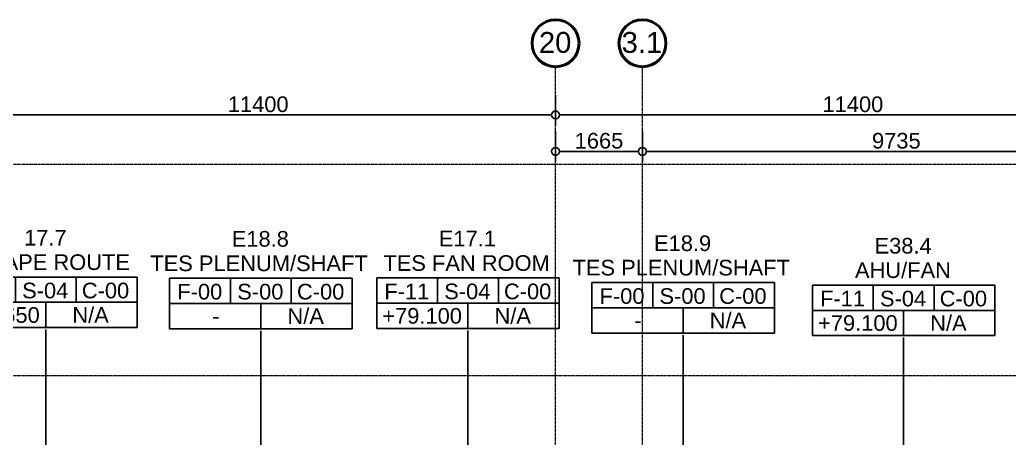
# Model space of a CAD drawing. Header units: millimetres. Extents: x -727772 to -647265, y -21627 to 19019.
# Drawn here: x -709352 to -690385, y 10993 to 19019 of the extents above; entities that cross this region are included whole.
import ezdxf

# ---------------------------------------------------------------- set-up
doc = ezdxf.new("R2010")
doc.units = ezdxf.units.MM
doc.linetypes.add('DPA_Grid _ Level 100', pattern=[10, 5.5, -1.6, 1.3, -1.6])
for name, color, linetype, lineweight in [('A-ANNO-DIMS', 1, 'Continuous', 9), ('A-ROOM-IDEN', 3, 'Continuous', 25), ('A-ROOM-LINE', 3, 'Continuous', 25), ('S-GRID', 251, 'Continuous', 9), ('S-GRID-IDEN', 3, 'Continuous', 50)]:
    doc.layers.add(name, color=color, linetype=linetype, lineweight=lineweight)
doc.styles.add('Arial', font='arial.ttf', dxfattribs={"height": 400})
doc.styles.add('Arial_2', font='arial.ttf', dxfattribs={"height": 300})
doc.dimstyles.new('DPA-DIM-3_0_C-C', dxfattribs={"dimscale": 304.8, "dimtxt": 306.07782, "dimasz": 0.492126, "dimexe": 0.656168, "dimexo": 0.0625, "dimgap": 0.164042, "dimtad": 1, "dimdec": 0, "dimzin": 0, "dimdsep": 46, "dimtxsty": 'Arial_2', "dimblk1": 'DOTBLANK', "dimblk2": 'DOTBLANK', "dimsah": 1, "dimcen": 0.09, "dimdle": 0.656168, "dimadec": 8, "dimazin": 0, "dimtfac": 1, "dimtdec": 4, "dimtix": 1, "dimtmove": 0, "dimatfit": 3, "dimfxl": 1.312336, "dimfxlon": 1, "dimtvp": 1, "dimtolj": 1, "dimtzin": 0, "dimarcsym": 2})

# ---------------------------------------------------------------- blocks, each defined once
blk = doc.blocks.new('DPA_Room Tag Box - Standard-4486259-4263-01 ENLARGED UPPER PLATFORM LEVEL - REFLECTED CEILING PLAN - SHEET 4')
at = {"layer": 'A-ROOM-LINE'}
for p, q in [((-17.5, -2.94), (-17.5, -12.6)), ((-17.5, -2.94), (17.5, -2.94)), ((-5.83, -2.94), (-5.83, -7.77)), ((5.83, -2.94), (5.83, -7.77)), ((17.5, -2.94), (17.5, -12.6)), ((-17.5, -7.77), (17.5, -7.77)), ((0, -7.77), (0, -12.6)), ((-17.5, -12.6), (17.5, -12.6))]:
    blk.add_line(p, q, dxfattribs=at)
blk = doc.blocks.new('Grid - 100 Scale-2291345-4263-01 ENLARGED UPPER PLATFORM LEVEL - REFLECTED CEILING PLAN - SHEET 4')
at = {"layer": 'S-GRID-IDEN'}
blk.add_circle((0, 0), 4.5, dxfattribs=at)
blk = doc.blocks.new('_DotBlank')
at = {"color": 0, "linetype": 'ByBlock', "lineweight": -2}
blk.add_line((-0.5, 0), (-1, 0), dxfattribs=at)
blk.add_circle((0, 0), 0.5, dxfattribs=at)
blk = doc.blocks.new('*D791')
at = {"layer": 'A-ANNO-DIMS', "color": 0, "lineweight": -2, "transparency": 16777216}
for p, q in [((-58160, 6795), (-58160, 6215)), ((-46760, 6795), (-46760, 6215)), ((-58010, 6415), (-46910, 6415))]:
    blk.add_line(p, q, dxfattribs=at)
at = {"layer": 'Defpoints', "color": 0, "transparency": 16777216}
for p in [(-58160, 6815), (-46760, 6815), (-46760, 6415)]:
    blk.add_point(p, dxfattribs=at)
at = {"layer": 'A-ANNO-DIMS', "color": 0, "lineweight": -2, "transparency": 16777216, "xscale": 150, "yscale": 150, "zscale": 150, "rotation": 180}
blk.add_blockref('_DotBlank', (-58160, 6415), dxfattribs=at)
at = {"layer": 'A-ANNO-DIMS', "color": 0, "lineweight": -2, "transparency": 16777216, "xscale": 150, "yscale": 150, "zscale": 150}
blk.add_blockref('_DotBlank', (-46760, 6415), dxfattribs=at)
at = {"layer": 'A-ANNO-DIMS', "color": 0, "transparency": 16777216, "insert": (-52460, 6618), "char_height": 300, "width": 1384.41, "attachment_point": 5, "style": 'Arial_2'}
blk.add_mtext('\\A1;11400', dxfattribs=at)
blk = doc.blocks.new('*D792')
at = {"layer": 'A-ANNO-DIMS', "color": 0, "lineweight": -2, "transparency": 16777216}
for p, q in [((-46760, 6795), (-46760, 6215)), ((-35360, 6795), (-35360, 6215)), ((-46610, 6415), (-35510, 6415))]:
    blk.add_line(p, q, dxfattribs=at)
at = {"layer": 'Defpoints', "color": 0, "transparency": 16777216}
for p in [(-46760, 6815), (-35360, 6815), (-35360, 6415)]:
    blk.add_point(p, dxfattribs=at)
at = {"layer": 'A-ANNO-DIMS', "color": 0, "lineweight": -2, "transparency": 16777216, "xscale": 150, "yscale": 150, "zscale": 150, "rotation": 180}
blk.add_blockref('_DotBlank', (-46760, 6415), dxfattribs=at)
at = {"layer": 'A-ANNO-DIMS', "color": 0, "lineweight": -2, "transparency": 16777216, "xscale": 150, "yscale": 150, "zscale": 150}
blk.add_blockref('_DotBlank', (-35360, 6415), dxfattribs=at)
at = {"layer": 'A-ANNO-DIMS', "color": 0, "transparency": 16777216, "insert": (-41060, 6618), "char_height": 300, "width": 1384.41, "attachment_point": 5, "style": 'Arial_2'}
blk.add_mtext('\\A1;11400', dxfattribs=at)
blk = doc.blocks.new('*D835')
at = {"layer": 'A-ANNO-DIMS', "color": 0, "lineweight": -2, "transparency": 16777216}
for p, q in [((-46760, 6096), (-46760, 5515)), ((-45095, 6096), (-45095, 5515)), ((-46610, 5715), (-45245, 5715))]:
    blk.add_line(p, q, dxfattribs=at)
at = {"layer": 'Defpoints', "color": 0, "transparency": 16777216}
for p in [(-46760, 6115), (-45095, 6115), (-45095, 5715)]:
    blk.add_point(p, dxfattribs=at)
at = {"layer": 'A-ANNO-DIMS', "color": 0, "lineweight": -2, "transparency": 16777216, "xscale": 150, "yscale": 150, "zscale": 150, "rotation": 180}
blk.add_blockref('_DotBlank', (-46760, 5715), dxfattribs=at)
at = {"layer": 'A-ANNO-DIMS', "color": 0, "lineweight": -2, "transparency": 16777216, "xscale": 150, "yscale": 150, "zscale": 150}
blk.add_blockref('_DotBlank', (-45095, 5715), dxfattribs=at)
at = {"layer": 'A-ANNO-DIMS', "color": 0, "transparency": 16777216, "insert": (-45927, 5918), "char_height": 300, "width": 1107.53, "attachment_point": 5, "style": 'Arial_2'}
blk.add_mtext('\\A1;1665', dxfattribs=at)
blk = doc.blocks.new('*D836')
at = {"layer": 'A-ANNO-DIMS', "color": 0, "lineweight": -2, "transparency": 16777216}
for p, q in [((-45095, 6096), (-45095, 5515)), ((-35360, 6096), (-35360, 5515)), ((-44945, 5715), (-35510, 5715))]:
    blk.add_line(p, q, dxfattribs=at)
at = {"layer": 'Defpoints', "color": 0, "transparency": 16777216}
for p in [(-45095, 6115), (-35360, 6115), (-35360, 5715)]:
    blk.add_point(p, dxfattribs=at)
at = {"layer": 'A-ANNO-DIMS', "color": 0, "lineweight": -2, "transparency": 16777216, "xscale": 150, "yscale": 150, "zscale": 150, "rotation": 180}
blk.add_blockref('_DotBlank', (-45095, 5715), dxfattribs=at)
at = {"layer": 'A-ANNO-DIMS', "color": 0, "lineweight": -2, "transparency": 16777216, "xscale": 150, "yscale": 150, "zscale": 150}
blk.add_blockref('_DotBlank', (-35360, 5715), dxfattribs=at)
at = {"layer": 'A-ANNO-DIMS', "color": 0, "transparency": 16777216, "insert": (-40227, 5918), "char_height": 300, "width": 1107.53, "attachment_point": 5, "style": 'Arial_2'}
blk.add_mtext('\\A1;9735', dxfattribs=at)
blk = doc.blocks.new('*U789')
at = {"layer": 'S-GRID', "linetype": 'DPA_Grid _ Level 100'}
for p, q in [((-46760, -32405.8), (-46760, 7340)), ((-45095, -32405.8), (-45095, 7340)), ((-74549.9, 5473), (141.9, 5473)), ((-74549.9, 1415), (141.9, 1415))]:
    blk.add_line(p, q, dxfattribs=at)
at = {"layer": 'S-GRID-IDEN', "xscale": 99.99999999999993, "yscale": 99.99999999999993, "zscale": 99.99999999999993}
for p in [(-46760, 7790), (-45095, 7790)]:
    blk.add_blockref('Grid - 100 Scale-2291345-4263-01 ENLARGED UPPER PLATFORM LEVEL - REFLECTED CEILING PLAN - SHEET 4', p, dxfattribs=at)
at = {"layer": 'S-GRID-IDEN', "lineweight": 9, "char_height": 400, "attachment_point": 1, "style": 'Arial'}
for s, insert, width in [('20', (-47078.8, 8005.9), 753.586), ('3.1', (-45492.8, 8005.9), 945.991)]:
    blk.add_mtext(s, dxfattribs=dict(at, insert=insert, width=width))
at = {"layer": 'A-ANNO-DIMS'}
for base, p1, p2, override, picture, middle in [((-46760, 6414.5), (-58160, 6814.5), (-46760, 6814.5), {"dimpost": '<>', "dimfxl": 11400}, '*D791', (-52460, 6617.7)), ((-35360, 6414.5), (-46760, 6814.5), (-35360, 6814.5), {"dimpost": '<>', "dimfxl": 11400}, '*D792', (-41060, 6617.7)), ((-45095, 5714.8), (-46760, 6114.8), (-45095, 6114.8), {"dimpost": '<>', "dimfxl": 1665}, '*D835', (-45927.5, 5918)), ((-35360, 5714.8), (-45095, 6114.8), (-35360, 6114.8), {"dimpost": '<>', "dimfxl": 9735}, '*D836', (-40227.5, 5918.1))]:
    dim = blk.add_linear_dim(base=base, p1=p1, p2=p2, dimstyle='DPA-DIM-3_0_C-C', override=override, dxfattribs=at)
    dim.commit()
    dim.dimension.update_dxf_attribs({"geometry": picture, "text_midpoint": middle})

msp = doc.modelspace()

# ---------------------------------------------------------------- linework, layer by layer
at = {"layer": 'A-ROOM-IDEN'}
for p, q in [((-708854, 2716), (-708854, 13077)), ((-704730, 4535), (-704730, 13054)), ((-700761, 4449), (-700761, 13060)), ((-696636, 3901), (-696636, 12971)), ((-692409, 7920), (-692409, 12922))]:
    msp.add_line(p, q, dxfattribs=at)

# ---------------------------------------------------------------- block references
msp.add_blockref('*U789', (-652322, 10779))
at = {"layer": 'A-ROOM-IDEN', "xscale": 99.99999999999993, "yscale": 99.99999999999993, "zscale": 99.99999999999993}
for p in [(-708854, 14377), (-704730, 14354), (-700761, 14360), (-696636, 14271), (-692409, 14222)]:
    msp.add_blockref('DPA_Room Tag Box - Standard-4486259-4263-01 ENLARGED UPPER PLATFORM LEVEL - REFLECTED CEILING PLAN - SHEET 4', p, dxfattribs=at)

# ---------------------------------------------------------------- texts
at = {"layer": 'A-ROOM-IDEN', "lineweight": 9, "char_height": 300, "attachment_point": 1, "style": 'Arial_2'}
for s, insert, width in [('17.7', (-709270, 14989), 1010.13), ('E18.8', (-705289, 14967), 1354.85), ('E17.1', (-701320, 14972), 1354.85), ('E18.9', (-697194, 14883), 1354.85), ('E38.4', (-692967, 14835), 1354.85), ('ESCAPE ROUTE', (-710524, 14520), 4040.5), ('TES PLENUM/SHAFT', (-706850, 14498), 5130.8), ('TES FAN ROOM', (-702382, 14503), 3920.25), ('TES PLENUM/SHAFT', (-698756, 14415), 5130.8), ('AHU/FAN', (-693342, 14366), 2252.74), ('S-04', (-709308, 13976), 1090.29), ('C-00', (-708163, 13976), 1114.35), ('F-00', (-706333, 13954), 1058.23), ('S-00', (-705184, 13954), 1090.29), ('C-00', (-704039, 13954), 1114.35), ('F-11', (-702364, 13959), 1058.23), ('S-04', (-701216, 13959), 1090.29), ('C-00', (-700071, 13959), 1114.35), ('F-00', (-698238, 13870), 1058.23), ('S-00', (-697090, 13870), 1090.29), ('C-00', (-695945, 13870), 1114.35), ('F-11', (-694011, 13822), 1058.23), ('S-04', (-692863, 13822), 1090.29), ('C-00', (-691718, 13822), 1114.35), ('+80.650', (-710496, 13507), 1883.97), ('N/A', (-708345, 13507), 857.81), ('N/A', (-704221, 13485), 857.81), ('+79.100', (-702403, 13490), 1883.97), ('N/A', (-700252, 13490), 857.81), ('-', (-705664, 13485), 168.35), ('N/A', (-696127, 13402), 857.81), ('+79.100', (-694050, 13353), 1883.97), ('N/A', (-691900, 13353), 857.81), ('-', (-697570, 13402), 168.35)]:
    msp.add_mtext(s, dxfattribs=dict(at, insert=insert, width=width))

doc.saveas('drawing.dxf')
